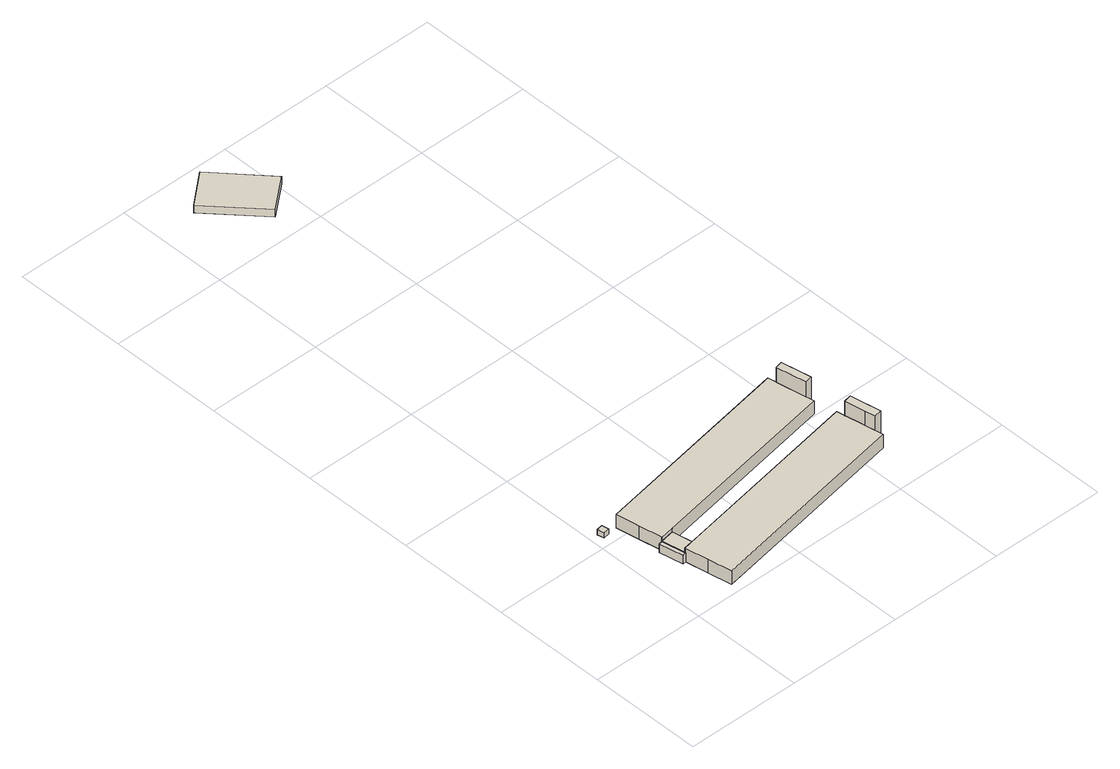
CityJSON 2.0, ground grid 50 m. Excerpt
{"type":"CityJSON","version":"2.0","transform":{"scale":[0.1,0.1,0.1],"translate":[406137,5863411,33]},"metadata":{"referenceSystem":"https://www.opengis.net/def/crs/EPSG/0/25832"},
"CityObjects":{
"building1":{"type":"Building","attributes":{"Gemeindeschluessel":"03454033","AbsoluteHoehe":"37.915","MittlereTraufHoehe":"40.429","Firsthoehe":"40.429","function":"31001_2720","roofType":"1000","measuredHeight":2.51},"address":[{"country":"Germany","locality":"Lorup"}],"geometry":[{"type":"MultiSurface","lod":"1","boundaries":[[[0,1,2,3]],[[4,5,6,7]],[[4,7,3,2]],[[5,4,2,1]],[[6,5,1,0]],[[7,6,0,3]]]}]},
"building2":{"type":"Building","attributes":{"Gemeindeschluessel":"03454033","AbsoluteHoehe":"37.696","MittlereTraufHoehe":"43.331","Firsthoehe":"46.28","function":"31001_2720","roofType":"3100","measuredHeight":8.58},"address":[{"country":"Germany","locality":"Lorup"}],"children":["building2-1","building2-2","building2-3","building2-4","building2-5"],"geometry":[{"type":"MultiSurface","lod":"1","boundaries":[[[8,9,10,11,12,13,14,15,16,17,18]],[[19,20,21,22,23,24,25,26,27,28,29]],[[19,29,18,17]],[[20,19,17,16]],[[15,30,31,16]],[[14,32,33,34,15]],[[23,22,14,13]],[[24,23,13,12]],[[28,27,9,8]],[[29,28,8,18]],[[30,21,20,31]],[[32,22,35,33]],[[33,35,21,34]],[[11,25,24,12]],[[26,25,11,10]],[[27,26,10,9]]]}]},
"building2-1":{"type":"BuildingPart","attributes":{"AbsoluteHoehe":"37.696","MittlereTraufHoehe":"42.037","Firsthoehe":"42.145","roofType":"2100","measuredHeight":4.45},"parents":["building2"],"geometry":[{"type":"MultiSurface","lod":"1","boundaries":[[[31,30,36,37,38,39]],[[40,41,42,21,20,43]],[[40,43,39,38]],[[41,40,38,37]],[[43,20,31,39]],[[42,41,37,36]],[[21,42,36,30]],[[20,21,30,31]]]}]},
"building2-2":{"type":"BuildingPart","attributes":{"AbsoluteHoehe":"37.696","MittlereTraufHoehe":"51.209","Firsthoehe":"51.209","roofType":"1000","measuredHeight":13.51},"parents":["building2"],"geometry":[{"type":"MultiSurface","lod":"1","boundaries":[[[44,45,46,47]],[[48,49,50,51]],[[48,51,47,46]],[[49,48,46,45]],[[50,49,45,44]],[[47,52,53,54,44]],[[52,51,55,53]],[[53,55,50,54]]]}]},
"building2-3":{"type":"BuildingPart","attributes":{"AbsoluteHoehe":"37.696","MittlereTraufHoehe":"51.196","Firsthoehe":"51.196","roofType":"1000","measuredHeight":13.5},"parents":["building2"],"geometry":[{"type":"MultiSurface","lod":"1","boundaries":[[[56,57,58,59,60]],[[24,61,62,27,26]],[[59,12,11,10,60]],[[61,24,59,58]],[[62,61,58,57]],[[27,62,57,56]],[[60,10,9,56]],[[12,24,25,11]],[[11,25,26,10]],[[10,26,27,9]]]}]},
"building2-4":{"type":"BuildingPart","attributes":{"AbsoluteHoehe":"37.696","MittlereTraufHoehe":"42.267","Firsthoehe":"42.741","roofType":"3100","measuredHeight":5.05},"parents":["building2"],"geometry":[{"type":"MultiSurface","lod":"1","boundaries":[[[34,33,32,63,64,65]],[[66,67,22,35,21,42]],[[22,67,63,32]],[[65,36,30,34]],[[64,66,42,65]],[[67,66,64,63]],[[33,35,22,32]],[[34,21,35,33]],[[36,42,21,30]]]}]},
"building2-5":{"type":"BuildingPart","attributes":{"AbsoluteHoehe":"37.696","MittlereTraufHoehe":"43.2","Firsthoehe":"46.224","roofType":"3100","measuredHeight":8.53},"parents":["building2"],"geometry":[{"type":"MultiSurface","lod":"1","boundaries":[[[54,53,52,68,69,70,71,72,73,74]],[[67,42,41,75,76,77,51,55,50,78]],[[67,78,74,73]],[[72,65,64,63,73]],[[71,37,36,72]],[[75,41,71,70]],[[76,75,70,69]],[[77,76,69,68]],[[51,77,68,52]],[[78,50,54,74]],[[65,42,66,64]],[[64,66,67,63]],[[37,41,42,36]],[[53,55,51,52]],[[50,55,53,54]]]}]},
"building3":{"type":"Building","attributes":{"Gemeindeschluessel":"03454033","BezugspunktDach":"4000","AbsoluteHoehe":"33.39","MittlereTraufHoehe":"36.89","Firsthoehe":"36.89","function":"51003_1201","measuredHeight":3.5},"address":[{"country":"Germany","locality":"Lorup"}],"geometry":[{"type":"MultiSurface","lod":"1","boundaries":[[[79,80,81,82]],[[83,84,85,86]],[[83,86,82,81]],[[84,83,81,80]],[[85,84,80,79]],[[86,85,79,82]]]}]}
},
"vertices":[
[5,532,74],[11,502,74],[37,506,74],[31,537,74],[37,506,49],[11,502,49],[5,532,49],[31,537,49],
[1075,169,112],[1068,205,112],[1060,250,112],[1056,271,112],[1044,338,112],[1038,374,112],[193,223,112],[135,212,112],[136,209,112],[153,110,112],[172,8,112],[153,110,47],[136,209,47],[135,212,47],[193,223,47],[1038,374,47],[1044,338,47],[1056,271,47],[1060,250,47],[1068,205,47],[1075,169,47],[172,8,47],[135,212,89],[136,209,89],[193,223,94],[164,218,94],[135,212,94],[164,218,47],
[117,311,89],[117,313,89],[102,311,89],[121,207,89],[102,311,47],[117,313,47],[117,311,47],[121,207,47],
[1014,508,182],[1046,514,182],[1022,646,182],[990,640,182],[1022,646,47],[1046,514,47],[1014,508,47],[990,640,47],[990,640,111],[1002,574,111],[1014,508,111],[1002,574,47],
[1068,205,182],[1101,211,182],[1077,344,182],[1044,338,182],[1060,250,182],[1077,344,47],[1101,211,47],
[176,321,94],[147,316,94],[117,311,94],[147,316,47],[176,321,47],
[984,676,111],[81,515,111],[99,413,111],[117,313,111],[117,311,111],[176,321,111],[1020,472,111],[99,413,47],[81,515,47],[984,676,47],[1020,472,47],
[382,2611,39],[522,2725,39],[325,2946,39],[184,2829,39],[325,2946,4],[522,2725,4],[382,2611,4],[184,2829,4]
]}
